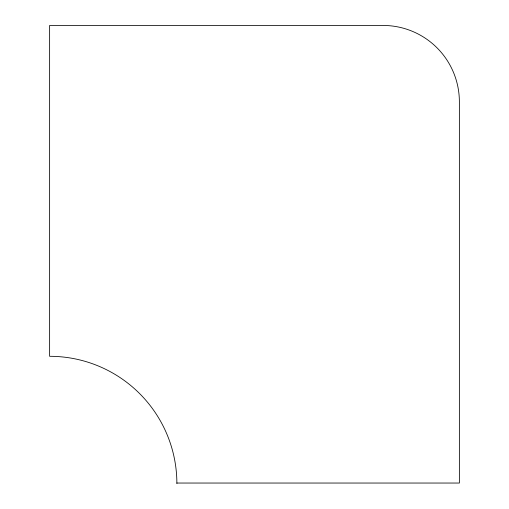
<?xml version="1.0" encoding="UTF-8"?>
<svg xmlns="http://www.w3.org/2000/svg" width="509" height="509" viewBox="0 0 509 509"><rect width="100%" height="100%" fill="white"/><g stroke="black" fill="none" stroke-linecap="round" stroke-linejoin="round"><path stroke-width="0.76" d="M176.877 483.041L459.373 483.041L459.373 101.8A76.35 76.35 0 0 0 383.022 25.45L49.627 25.45L49.627 356.3A127.256 127.256 0 0 1 176.877 483.041L176.877 483.55"/></g></svg>
